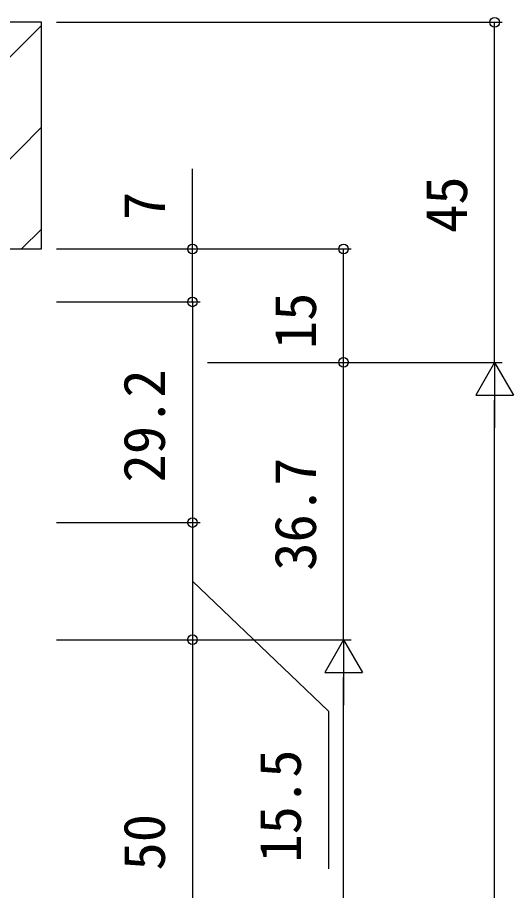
# Model space of a CAD drawing. Units: millimetres, scale not verified. Extents: x -437 to 438, y -331 to 329.
# Drawn here: x -192.8 to -127.1, y 85.6 to 201.1 of the extents above; entities that cross this region are included whole.
import ezdxf
from ezdxf.enums import TextEntityAlignment as Align

# ---------------------------------------------------------------- set-up
doc = ezdxf.new("R2010")
doc.units = ezdxf.units.MM
doc.header["$LTSCALE"] = 2
for name, color, linetype in [('0-7_YKK_D', 6, 'Continuous'), ('0-9_YSS_K', 3, 'Continuous'), ('0-A_YSS_KE', 3, 'Continuous')]:
    doc.layers.add(name, color=color, linetype=linetype)
doc.styles.add('ＭＳ ゴシック', font='')
doc.styles.get('ＭＳ ゴシック').set_extended_font_data('MS Gothic')

msp = doc.modelspace()

# ---------------------------------------------------------------- linework, layer by layer
at = {"layer": '0-7_YKK_D'}
for p, q in [((-187.6, 200.5), (-128.6, 200.5)), ((-129.6, 155.5), (-129.6, 200.5)), ((-187.6, 170.5), (-168.6, 170.5)), ((-187.6, 170.5), (-148.6, 170.5)), ((-149.6, 155.5), (-149.6, 170.5)), ((-187.6, 163.5), (-168.6, 163.5)), ((-187.6, 163.5), (-168.6, 163.5)), ((-169.6, 163.5), (-169.6, 134.3)), ((-167.6, 155.5), (-148.6, 155.5)), ((-167.6, 155.5), (-148.6, 155.5)), ((-167.6, 155.5), (-128.6, 155.5)), ((-167.6, 155.5), (-128.6, 155.5)), ((-149.6, 118.8), (-149.6, 155.5)), ((-129.6, 155.5), (-132.1, 151.17)), ((-129.6, 155.5), (-127.1, 151.17)), ((-129.6, 155.5), (-129.6, 146.84)), ((-132.1, 151.17), (-127.1, 151.17)), ((-129.6, -179.803), (-129.6, 150.5)), ((-187.6, 134.3), (-168.6, 134.3)), ((-187.6, 134.3), (-168.6, 134.3)), ((-169.6, 134.3), (-169.6, 118.8)), ((-187.6, 118.8), (-168.6, 118.8)), ((-187.6, 118.8), (-168.6, 118.8)), ((-187.6, 118.8), (-148.6, 118.8)), ((-187.6, 118.8), (-148.6, 118.8)), ((-169.6, 118.8), (-169.6, 68.8)), ((-149.6, 118.8), (-152.1, 114.47)), ((-149.6, 118.8), (-147.1, 114.47)), ((-149.6, 118.8), (-149.6, 110.14)), ((-152.1, 114.47), (-147.1, 114.47)), ((-149.6, -176.2), (-149.6, 113.8))]:
    msp.add_line(p, q, dxfattribs=at)
for points in [[(-169.6, 163.5), (-169.6, 170.5), (-169.6, 181.098)], [(-169.6, 126.55), (-151.6, 109.333), (-151.6, 88.458)]]:
    msp.add_lwpolyline(points, dxfattribs=at)
for centre in [(-129.6, 200.5), (-169.6, 170.5), (-149.6, 170.5), (-169.6, 163.5), (-169.6, 163.5), (-149.6, 155.5), (-149.6, 155.5), (-169.6, 134.3), (-169.6, 134.3), (-169.6, 118.8), (-169.6, 118.8)]:
    msp.add_circle(centre, 0.637, dxfattribs=at)
at = {"layer": '0-9_YSS_K'}
for p, q in [((-219.174, 170.5), (-189.6, 200.074)), ((-205.704, 170.5), (-189.6, 186.604)), ((-192.234, 170.5), (-189.6, 173.134))]:
    msp.add_line(p, q, dxfattribs=at)
at = {"layer": '0-A_YSS_KE'}
for p, q in [((-189.6, 200.5), (-211.6, 200.5)), ((-189.6, 170.5), (-189.6, 200.5)), ((-219.9, 170.5), (-189.6, 170.5))]:
    msp.add_line(p, q, dxfattribs=at)

# ---------------------------------------------------------------- texts
at = {"layer": '0-7_YKK_D', "style": 'ＭＳ ゴシック'}
for s, p in [('45', (-131.6, 172.631)), ('7', (-171.6, 174.326)), ('15', (-151.6, 157.247)), ('29.2', (-171.6, 139.61)), ('36.7', (-151.6, 127.924)), ('15.5', (-153.6, 89.308)), ('50', (-171.6, 88.26))]:
    msp.add_text(s, height=5.499, rotation=90, dxfattribs=at).set_placement(p, align=Align.BOTTOM_LEFT)

doc.saveas('drawing.dxf')
